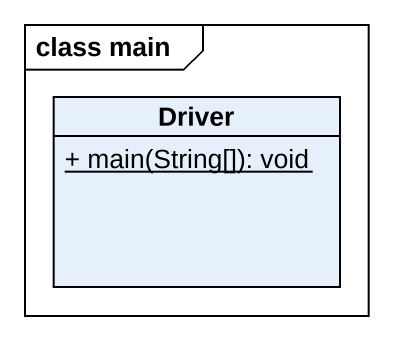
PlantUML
@startuml
mainframe class main
hide circle
hide empty members
skinparam classAttributeIconSize 0
class Driver {
  {static} + main(String[]): void
}
@enduml
